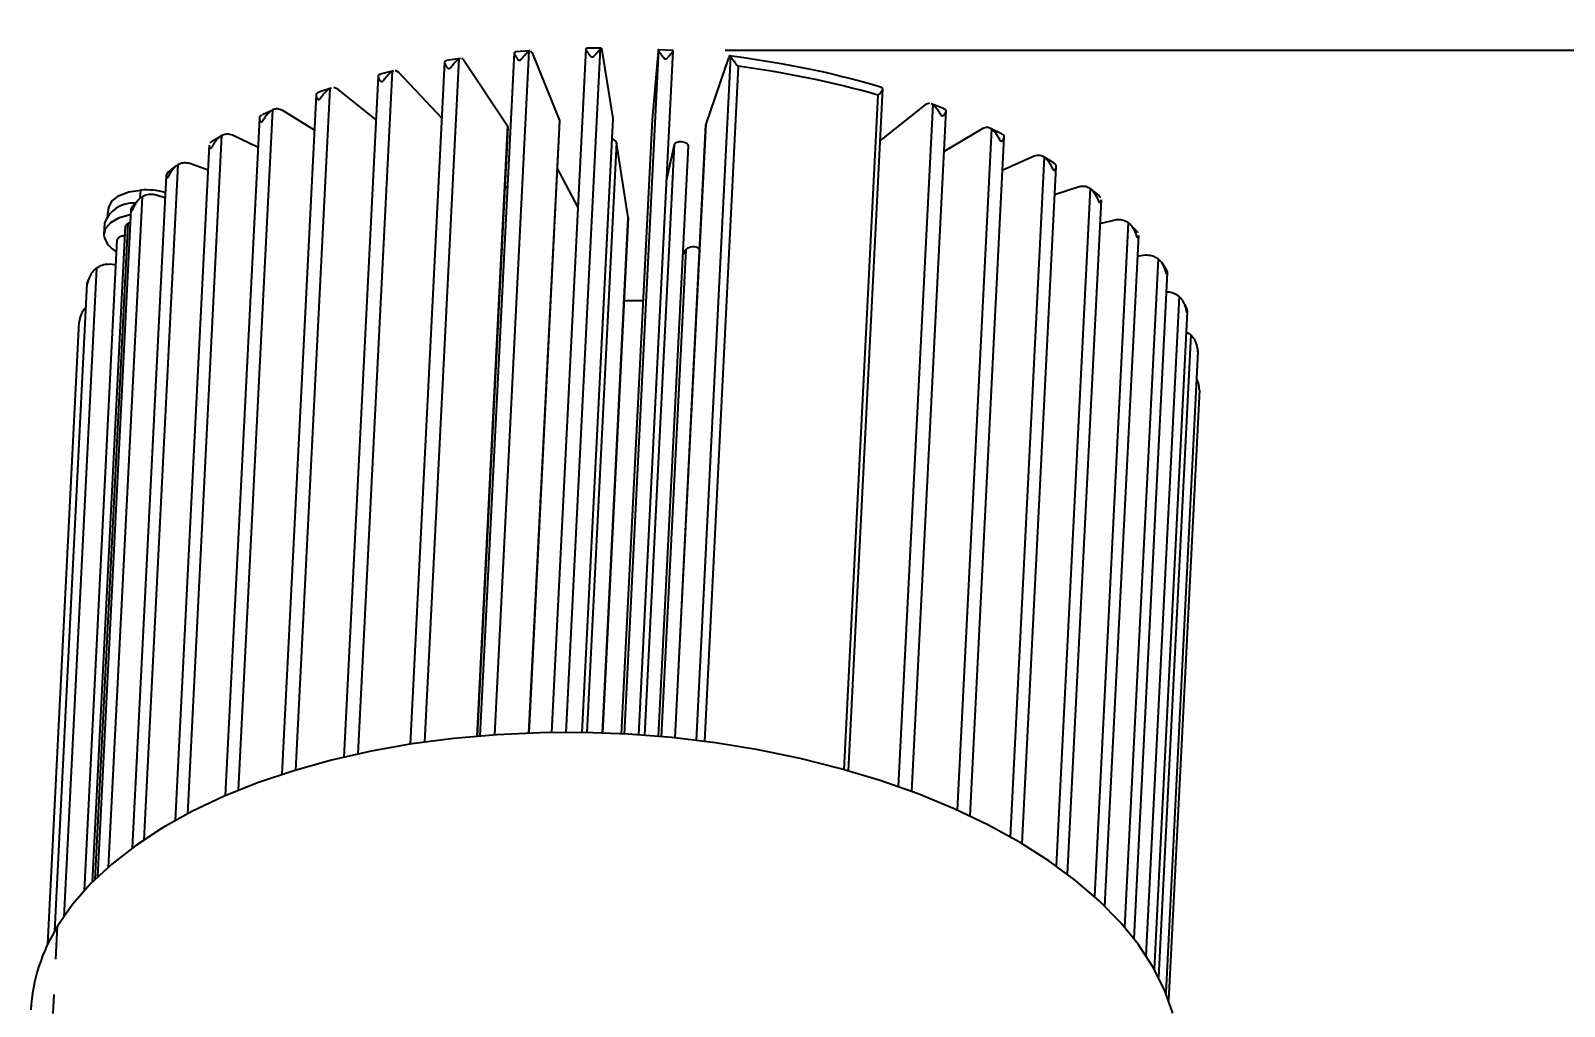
# Model space of a CAD drawing. Header units: millimetres. Extents: x 14 to 828, y 15 to 581.
# Drawn here: x 341.33 to 370.71, y 508.68 to 527.36 of the extents above; entities that cross this region are included whole.
import ezdxf

# ---------------------------------------------------------------- set-up
doc = ezdxf.new("R2010")
doc.units = ezdxf.units.MM
doc.header["$LTSCALE"] = 0.2
doc.layers.get('Defpoints').update_dxf_attribs({"color": 5})
doc.layers.add('1_シンボル', color=2, linetype='Continuous')
doc.layers.add('1_寸法', color=7, linetype='Continuous')
doc.styles.add('Dim', font='simplex.shx', dxfattribs={"width": 0.8, "bigfont": 'extfont2.shx'})
doc.dimstyles.new('1-1', dxfattribs={"dimtxt": 3, "dimasz": 0.75, "dimexe": 0, "dimexo": 1, "dimgap": 0.5, "dimtad": 1, "dimdec": 0, "dimtxsty": 'Dim', "dimblk": 'DOT', "dimcen": 2.5, "dimadec": 0, "dimazin": 0, "dimtfac": 1, "dimtdec": 0, "dimtix": 1, "dimtmove": 2, "dimatfit": 3, "dimldrblk": '引出', "dimfxl": 1, "dimlwd": -1, "dimlwe": -1, "dimarcsym": 0})

# ---------------------------------------------------------------- blocks, each defined once
blk = doc.blocks.new('_Dot')
at = {"color": 0, "linetype": 'ByBlock', "lineweight": -2}
blk.add_line((-0.5, 0), (-1, 0), dxfattribs=at)
at = {"color": 0, "linetype": 'ByBlock', "const_width": 0.5}
blk.add_lwpolyline([(-0.25, 0, 1), (0.25, 0, 1)], format="xyb", close=True, dxfattribs=at)
blk = doc.blocks.new('*D10')
at = {"layer": '1_寸法', "color": 0, "transparency": 16777216}
for p, q in [((354.64, 526.986), (382.632, 526.986)), ((382.632, 526.236), (382.632, 496.898)), ((366.579, 496.148), (382.632, 496.148))]:
    blk.add_line(p, q, dxfattribs=at)
at = {"layer": 'Defpoints', "color": 0, "transparency": 16777216}
for p in [(353.64, 526.986), (365.579, 496.148), (382.632, 496.148)]:
    blk.add_point(p, dxfattribs=at)
at = {"layer": '1_寸法', "color": 0, "transparency": 16777216, "xscale": 0.75, "yscale": 0.75, "zscale": 0.75}
for p, rotation in [((382.632, 526.986), 90), ((382.632, 496.148), 270)]:
    blk.add_blockref('_Dot', p, dxfattribs=dict(at, rotation=rotation))
at = {"layer": '1_寸法', "color": 0, "transparency": 16777216, "insert": (380.632, 511.567), "char_height": 3, "attachment_point": 5, "rotation": 90, "style": 'Dim'}
blk.add_mtext('118', dxfattribs=at)
blk = doc.blocks.new('引出')
at = {"color": 0, "linetype": 'ByBlock', "lineweight": -2}
for p, q in [((-3.864, 1.035), (0, 0)), ((0, 0), (-1, 0))]:
    blk.add_line(p, q, dxfattribs=at)

msp = doc.modelspace()

# ---------------------------------------------------------------- linework, layer by layer
at = {"layer": '1_シンボル', "color": 7}
for points in [[(352.264, 527.028), (352.277, 526.988), (352.484, 525.679), (352.484, 525.671), (351.893, 513.924)], [(351.981, 527.03), (352.263, 527.032)], [(348.612, 513.702), (349.269, 526.761)], [(349.538, 526.824), (348.88, 513.741)], [(349.564, 526.829), (349.538, 526.824), (349.53, 526.818), (349.522, 526.811), (349.513, 526.803), (349.504, 526.795), (349.495, 526.786), (349.484, 526.775), (349.473, 526.764), (349.462, 526.752), (349.45, 526.739), (349.437, 526.725), (349.425, 526.711), (349.413, 526.696), (349.401, 526.681), (349.388, 526.666), (349.375, 526.65), (349.359, 526.635), (349.34, 526.633), (349.328, 526.643), (349.318, 526.655), (349.309, 526.667), (349.302, 526.679), (349.295, 526.691), (349.288, 526.702), (349.283, 526.713), (349.278, 526.723), (349.274, 526.733), (349.271, 526.742), (349.269, 526.751), (349.269, 526.759), (349.27, 526.766), (349.273, 526.772), (349.276, 526.778), (349.28, 526.784), (349.304, 526.79)], [(349.299, 526.795), (349.567, 526.836)], [(349.585, 526.834), (349.634, 526.796), (350.467, 525.537), (350.475, 525.51), (349.888, 513.854)], [(349.944, 513.859), (350.602, 526.935)], [(350.876, 526.971), (350.217, 513.879)], [(350.894, 526.975), (350.876, 526.971), (350.869, 526.965), (350.863, 526.958), (350.856, 526.951), (350.848, 526.943), (350.84, 526.935), (350.831, 526.925), (350.821, 526.914), (350.81, 526.903), (350.799, 526.891), (350.787, 526.878), (350.775, 526.864), (350.763, 526.85), (350.751, 526.836), (350.739, 526.821), (350.725, 526.807), (350.71, 526.793), (350.69, 526.791), (350.676, 526.803), (350.666, 526.816), (350.657, 526.829), (350.648, 526.841), (350.64, 526.853), (350.632, 526.865), (350.625, 526.876), (350.619, 526.887), (350.614, 526.898), (350.609, 526.907), (350.606, 526.916), (350.604, 526.924), (350.603, 526.931), (350.604, 526.938), (350.605, 526.944), (350.607, 526.95), (350.625, 526.955)], [(350.621, 526.96), (350.898, 526.982)], [(350.907, 526.978), (350.938, 526.939), (351.462, 525.644), (351.465, 525.626), (350.876, 513.913)], [(351.316, 513.924), (351.975, 527.013)], [(351.591, 513.926), (352.25, 527.022), (352.245, 527.016), (352.24, 527.009), (352.235, 527.003), (352.229, 526.995), (352.223, 526.987), (352.215, 526.978), (352.206, 526.968), (352.196, 526.957), (352.186, 526.945), (352.175, 526.933), (352.163, 526.92), (352.152, 526.907), (352.14, 526.893), (352.128, 526.88), (352.115, 526.866), (352.099, 526.853), (352.079, 526.853), (352.065, 526.866), (352.054, 526.879), (352.044, 526.893), (352.034, 526.906), (352.025, 526.919), (352.017, 526.932), (352.009, 526.944), (352.001, 526.955), (351.994, 526.966), (351.988, 526.976), (351.984, 526.985), (351.98, 526.994), (351.978, 527.001), (351.977, 527.008), (351.976, 527.014), (351.976, 527.02), (351.985, 527.025)], [(352.259, 527.026), (352.25, 527.022)], [(353.635, 526.981), (353.637, 526.976), (353.634, 526.97), (353.631, 526.964), (353.628, 526.957), (353.624, 526.95), (353.618, 526.942), (353.612, 526.933), (353.604, 526.924), (353.596, 526.914), (353.586, 526.903), (353.576, 526.891), (353.566, 526.879), (353.555, 526.866), (353.544, 526.853), (353.532, 526.84), (353.519, 526.827), (353.504, 526.816), (353.483, 526.817), (353.469, 526.831), (353.458, 526.845), (353.447, 526.86), (353.437, 526.874), (353.427, 526.887), (353.418, 526.9), (353.409, 526.913), (353.4, 526.925), (353.392, 526.937), (353.385, 526.947), (353.379, 526.957), (353.374, 526.966), (353.37, 526.973), (353.367, 526.98), (353.364, 526.987), (353.362, 526.993), (353.362, 526.997), (353.361, 527.001), (353.36, 527.002), (353.36, 526.998), (353.359, 526.991), (353.357, 526.982), (353.356, 526.971), (353.355, 526.96), (353.24, 525.659), (352.649, 513.899)], [(353.362, 526.993), (352.703, 513.896)], [(353.636, 526.974), (352.978, 513.879)], [(353.357, 527.004), (353.64, 526.986)], [(354.742, 526.87), (354.083, 513.775)], [(354.711, 526.884), (354.913, 526.858), (355.114, 526.83), (355.315, 526.8), (355.514, 526.768), (355.713, 526.734), (355.911, 526.697), (356.107, 526.659), (356.303, 526.619), (356.497, 526.577), (356.69, 526.533), (356.882, 526.487), (357.073, 526.439), (357.261, 526.388), (357.448, 526.336), (357.634, 526.283)], [(347.341, 513.455), (347.996, 526.492)], [(348.26, 526.585), (347.602, 513.515)], [(348.288, 526.59), (348.26, 526.585), (348.25, 526.577), (348.24, 526.57), (348.23, 526.561), (348.22, 526.553), (348.209, 526.543), (348.198, 526.532), (348.186, 526.52), (348.174, 526.507), (348.161, 526.493), (348.149, 526.479), (348.136, 526.464), (348.124, 526.448), (348.112, 526.432), (348.099, 526.416), (348.086, 526.4), (348.071, 526.384), (348.053, 526.38), (348.042, 526.389), (348.033, 526.401), (348.025, 526.412), (348.019, 526.423), (348.013, 526.435), (348.008, 526.445), (348.004, 526.456), (348, 526.466), (347.997, 526.475), (347.996, 526.484), (347.996, 526.492), (347.997, 526.5), (348.001, 526.507), (348.005, 526.514), (348.01, 526.52), (348.016, 526.526), (348.043, 526.532)], [(348.038, 526.537), (348.291, 526.597)], [(349.214, 525.682), (348.387, 526.562), (348.322, 526.597)], [(354.89, 526.679), (354.239, 513.755)], [(347.063, 526.255), (346.406, 513.205)], [(347.089, 526.261), (347.063, 526.255), (347.052, 526.247), (347.04, 526.239), (347.029, 526.23), (347.018, 526.221), (347.006, 526.211), (346.993, 526.199), (346.981, 526.186), (346.968, 526.173), (346.955, 526.158), (346.943, 526.143), (346.93, 526.127), (346.918, 526.11), (346.906, 526.094), (346.894, 526.077), (346.881, 526.059), (346.867, 526.043), (346.851, 526.037), (346.84, 526.046), (346.833, 526.057), (346.826, 526.067), (346.821, 526.078), (346.817, 526.089), (346.813, 526.099), (346.81, 526.109), (346.808, 526.119), (346.807, 526.128), (346.807, 526.137), (346.809, 526.145), (346.812, 526.153), (346.817, 526.16), (346.823, 526.167), (346.83, 526.174), (346.837, 526.18), (346.861, 526.186)], [(346.856, 526.189), (347.091, 526.268)], [(347.954, 525.654), (347.22, 526.242), (347.139, 526.272)], [(357.649, 526.248), (356.992, 513.194)], [(346.773, 525.454), (346.152, 525.84), (346.129, 525.848), (346.107, 525.855), (346.085, 525.86), (346.064, 525.864), (346.043, 525.864), (346.024, 525.861), (346.005, 525.856), (345.986, 525.85), (345.967, 525.843), (345.955, 525.834), (345.942, 525.825), (345.93, 525.816), (345.917, 525.805), (345.905, 525.794), (345.892, 525.782), (345.879, 525.768), (345.866, 525.754), (345.853, 525.738), (345.84, 525.722), (345.828, 525.705), (345.816, 525.688), (345.805, 525.671), (345.793, 525.653), (345.781, 525.635), (345.768, 525.617), (345.753, 525.611), (345.744, 525.619), (345.738, 525.629), (345.733, 525.639), (345.729, 525.649), (345.726, 525.66), (345.723, 525.67), (345.722, 525.679), (345.721, 525.689), (345.722, 525.698), (345.724, 525.707), (345.727, 525.715), (345.732, 525.723), (345.739, 525.731), (345.746, 525.738), (345.755, 525.745), (345.764, 525.752)], [(346.153, 513.125), (346.807, 526.132)], [(357.561, 526.13), (356.911, 513.217)], [(358.552, 525.973), (358.474, 525.947), (357.599, 525.254)], [(358.613, 525.953), (357.955, 512.888)], [(358.583, 525.969), (358.823, 525.879)], [(358.817, 525.874), (358.844, 525.866), (358.849, 525.859), (358.854, 525.852), (358.858, 525.845), (358.861, 525.838), (358.862, 525.83), (358.862, 525.821), (358.861, 525.813), (358.858, 525.804), (358.854, 525.794), (358.849, 525.784), (358.843, 525.774), (358.836, 525.764), (358.829, 525.753), (358.821, 525.742), (358.811, 525.733), (358.799, 525.725), (358.782, 525.731), (358.769, 525.749), (358.758, 525.767), (358.747, 525.784), (358.737, 525.801), (358.726, 525.818), (358.715, 525.835), (358.704, 525.85), (358.693, 525.866), (358.682, 525.88), (358.671, 525.894), (358.66, 525.906), (358.65, 525.918), (358.64, 525.928), (358.631, 525.937), (358.622, 525.945), (358.613, 525.953), (358.585, 525.963)], [(345.069, 512.718), (345.722, 525.688)], [(345.967, 525.843), (345.312, 512.82)], [(345.773, 525.756), (345.986, 525.852)], [(351.462, 525.644), (350.872, 513.913)], [(352.484, 525.679), (351.893, 513.924)], [(354.267, 525.57), (353.675, 513.82)], [(358.862, 525.827), (358.207, 512.797)], [(344.992, 525.354), (344.339, 512.37)], [(345.694, 525.124), (345.201, 525.363), (345.176, 525.369), (345.15, 525.375), (345.126, 525.379), (345.101, 525.381), (345.078, 525.38), (345.056, 525.376), (345.034, 525.369), (345.013, 525.362), (344.992, 525.354), (344.982, 525.346), (344.972, 525.339), (344.961, 525.331), (344.951, 525.323), (344.941, 525.315), (344.931, 525.306), (344.921, 525.297), (344.91, 525.286), (344.9, 525.275), (344.89, 525.264), (344.881, 525.252), (344.871, 525.239), (344.862, 525.226), (344.852, 525.213), (344.843, 525.199), (344.835, 525.185), (344.826, 525.171), (344.818, 525.157), (344.81, 525.143), (344.801, 525.129), (344.792, 525.114), (344.782, 525.107), (344.775, 525.111), (344.77, 525.117), (344.767, 525.125), (344.764, 525.133), (344.761, 525.14), (344.759, 525.148), (344.758, 525.156), (344.759, 525.163), (344.761, 525.17)], [(344.806, 525.243), (344.994, 525.355)], [(350.467, 525.537), (349.879, 513.853)], [(359.928, 525.388), (359.949, 525.381), (359.956, 525.373), (359.962, 525.366), (359.968, 525.358), (359.973, 525.35), (359.976, 525.342), (359.978, 525.334), (359.978, 525.325), (359.976, 525.316), (359.974, 525.307), (359.97, 525.297), (359.966, 525.287), (359.961, 525.277), (359.955, 525.267), (359.948, 525.256), (359.939, 525.247), (359.928, 525.24), (359.913, 525.247), (359.901, 525.266), (359.891, 525.284), (359.881, 525.303), (359.87, 525.321), (359.86, 525.338), (359.849, 525.356), (359.838, 525.372), (359.827, 525.388), (359.815, 525.404), (359.804, 525.418), (359.793, 525.431), (359.782, 525.444), (359.771, 525.454), (359.76, 525.464), (359.75, 525.474), (359.739, 525.483), (359.723, 525.491), (359.707, 525.498), (359.69, 525.504), (359.673, 525.507), (359.654, 525.508), (359.635, 525.506), (359.614, 525.501), (359.594, 525.495), (359.573, 525.489), (358.823, 525.043)], [(359.739, 525.483), (359.083, 512.439)], [(359.977, 525.325), (359.323, 512.328)], [(359.714, 525.497), (359.934, 525.391)], [(344.108, 512.244), (344.759, 525.169)], [(344.776, 525.217), (344.815, 525.248)], [(352.556, 525.222), (351.988, 513.922)], [(353.364, 513.849), (353.933, 525.154), (353.928, 525.176), (353.903, 525.203), (353.862, 525.222), (353.811, 525.233), (353.757, 525.232), (353.71, 525.221), (353.675, 525.201), (353.659, 525.174), (353.09, 513.871)], [(353.659, 525.174), (353.511, 524.481)], [(360.935, 524.827), (360.944, 524.819), (360.952, 524.811), (360.959, 524.802), (360.965, 524.794), (360.97, 524.786), (360.974, 524.777), (360.975, 524.768), (360.976, 524.759), (360.975, 524.749), (360.973, 524.74), (360.97, 524.73), (360.966, 524.72), (360.961, 524.71), (360.956, 524.7), (360.949, 524.691), (360.939, 524.685), (360.926, 524.693), (360.915, 524.712), (360.905, 524.732), (360.896, 524.751), (360.886, 524.77), (360.876, 524.788), (360.866, 524.806), (360.855, 524.823), (360.844, 524.84), (360.832, 524.856), (360.821, 524.872), (360.809, 524.886), (360.797, 524.899), (360.785, 524.911), (360.774, 524.921), (360.762, 524.932), (360.75, 524.941), (360.732, 524.951), (360.713, 524.96), (360.694, 524.967), (360.674, 524.972), (360.653, 524.974), (360.63, 524.973), (360.607, 524.97), (360.583, 524.966), (360.559, 524.961), (359.945, 524.686)], [(344.154, 524.796), (343.504, 511.871)], [(344.734, 524.688), (344.384, 524.82), (344.356, 524.824), (344.328, 524.828), (344.301, 524.831), (344.274, 524.831), (344.249, 524.828), (344.224, 524.823), (344.201, 524.815), (344.177, 524.806), (344.154, 524.796), (344.083, 524.739), (343.999, 524.624), (343.965, 524.558), (343.957, 524.544), (343.954, 524.539), (343.951, 524.537), (343.949, 524.536), (343.946, 524.536), (343.942, 524.541), (343.939, 524.547), (343.936, 524.559), (343.934, 524.589), (343.961, 524.644), (343.979, 524.658)], [(343.97, 524.654), (344.13, 524.781)], [(351.822, 523.978), (351.42, 524.734)], [(360.75, 524.941), (360.096, 511.929)], [(360.975, 524.754), (360.323, 511.797)], [(360.736, 524.95), (360.932, 524.829)], [(343.287, 511.718), (343.934, 524.583)], [(350.472, 524.342), (350.419, 524.398)], [(342.807, 523.825), (342.83, 523.969), (342.833, 523.985), (342.898, 524.104), (343.03, 524.204), (343.217, 524.275), (343.44, 524.31)], [(343.468, 524.18), (342.822, 511.346)], [(343.913, 524.163), (343.714, 524.219), (343.684, 524.222), (343.654, 524.224), (343.625, 524.225), (343.596, 524.223), (343.569, 524.219), (343.543, 524.211), (343.517, 524.202), (343.492, 524.192), (343.468, 524.18), (343.454, 524.17), (343.441, 524.16), (343.428, 524.149), (343.415, 524.138), (343.402, 524.126), (343.39, 524.113), (343.378, 524.099), (343.366, 524.084), (343.355, 524.069), (343.344, 524.053), (343.334, 524.036), (343.325, 524.019), (343.315, 524.002), (343.307, 523.984), (343.299, 523.966), (343.291, 523.948), (343.283, 523.93), (343.275, 523.913), (343.268, 523.907), (343.264, 523.913), (343.263, 523.92), (343.262, 523.929), (343.262, 523.938), (343.263, 523.946), (343.264, 523.955), (343.267, 523.964), (343.271, 523.972), (343.277, 523.981), (343.282, 523.989), (343.289, 523.997), (343.295, 524.006)], [(343.281, 523.994), (343.393, 524.117)], [(343.396, 524.12), (343.41, 524.135)], [(361.833, 524.123), (361.834, 524.116), (361.835, 524.109), (361.835, 524.102), (361.833, 524.095), (361.83, 524.088), (361.826, 524.081), (361.822, 524.074), (361.816, 524.069), (361.808, 524.071), (361.8, 524.084), (361.793, 524.099), (361.787, 524.114), (361.78, 524.129), (361.774, 524.144), (361.767, 524.158), (361.76, 524.172), (361.752, 524.186), (361.745, 524.2), (361.737, 524.214), (361.729, 524.227), (361.72, 524.24), (361.712, 524.252), (361.703, 524.264), (361.694, 524.276), (361.685, 524.287), (361.676, 524.297), (361.667, 524.306), (361.657, 524.315), (361.648, 524.323), (361.639, 524.331), (361.629, 524.339), (361.609, 524.35), (361.588, 524.36), (361.566, 524.369), (361.544, 524.376), (361.52, 524.38), (361.495, 524.381), (361.469, 524.38), (361.443, 524.377), (361.416, 524.374), (360.948, 524.218)], [(361.629, 524.339), (360.977, 511.371)], [(361.838, 524.123), (361.189, 511.215)], [(361.634, 524.336), (361.801, 524.202)], [(361.786, 524.214), (361.828, 524.169)], [(342.619, 511.159), (343.262, 523.937)], [(342.521, 511.062), (343.153, 523.618)], [(342.569, 511.111), (343.201, 523.67)], [(343.249, 523.691), (343.201, 523.67), (343.195, 523.667), (343.189, 523.663), (343.183, 523.659), (343.178, 523.655), (343.173, 523.651), (343.168, 523.647), (343.164, 523.642), (343.161, 523.638), (343.158, 523.634), (343.155, 523.629), (343.153, 523.625), (343.153, 523.622), (343.154, 523.618)], [(352.783, 523.786), (352.286, 513.914)], [(362.36, 523.686), (361.711, 510.785)], [(362.551, 523.443), (362.553, 523.436), (362.553, 523.429), (362.551, 523.422), (362.549, 523.416), (362.545, 523.41), (362.541, 523.405), (362.536, 523.402), (362.53, 523.411), (362.524, 523.425), (362.519, 523.44), (362.514, 523.454), (362.508, 523.468), (362.503, 523.482), (362.497, 523.496), (362.491, 523.51), (362.485, 523.524), (362.478, 523.537), (362.471, 523.55), (362.464, 523.563), (362.456, 523.576), (362.449, 523.589), (362.441, 523.601), (362.433, 523.612), (362.424, 523.623), (362.415, 523.633), (362.407, 523.643), (362.397, 523.652), (362.388, 523.661), (362.379, 523.67), (362.37, 523.678), (362.36, 523.686), (362.338, 523.699), (362.315, 523.711), (362.292, 523.721), (362.268, 523.73), (362.242, 523.735), (362.215, 523.738), (362.187, 523.739), (362.158, 523.739), (362.129, 523.738), (361.815, 523.663)], [(362.391, 523.66), (362.528, 523.514)], [(362.518, 523.521), (362.522, 523.518), (362.525, 523.515), (362.529, 523.512), (362.531, 523.509), (362.534, 523.506), (362.536, 523.503), (362.537, 523.5), (362.537, 523.497), (362.538, 523.495)], [(342.367, 510.899), (342.993, 523.357)], [(362.553, 523.442), (361.907, 510.601)], [(353.883, 523.168), (353.828, 523.079)], [(362.931, 522.994), (362.287, 510.197)], [(363.084, 522.79), (363.088, 522.781), (363.093, 522.772), (363.097, 522.764), (363.1, 522.755), (363.103, 522.746), (363.105, 522.738), (363.107, 522.729), (363.107, 522.72), (363.106, 522.712), (363.104, 522.705), (363.101, 522.699), (363.096, 522.7), (363.09, 522.716), (363.084, 522.734), (363.079, 522.752), (363.074, 522.77), (363.067, 522.788), (363.061, 522.806), (363.054, 522.823), (363.046, 522.841), (363.038, 522.858), (363.029, 522.874), (363.02, 522.89), (363.011, 522.906), (363, 522.921), (362.99, 522.934), (362.979, 522.948), (362.967, 522.96), (362.955, 522.971), (362.943, 522.983), (362.931, 522.994), (362.908, 523.008), (362.884, 523.022), (362.859, 523.034), (362.833, 523.044), (362.806, 523.052), (362.777, 523.057), (362.747, 523.06), (362.717, 523.062), (362.686, 523.063), (362.533, 523.039)], [(362.994, 522.929), (363.086, 522.791)], [(342.593, 522.816), (341.968, 510.398)], [(342.969, 522.875), (342.861, 522.889), (342.828, 522.888), (342.796, 522.886), (342.764, 522.882), (342.733, 522.876), (342.703, 522.868), (342.675, 522.857), (342.647, 522.844), (342.62, 522.83), (342.593, 522.816), (342.582, 522.806), (342.572, 522.797), (342.561, 522.787), (342.55, 522.778), (342.54, 522.767), (342.53, 522.757), (342.521, 522.746), (342.512, 522.734), (342.503, 522.722), (342.495, 522.71), (342.487, 522.697), (342.479, 522.683), (342.472, 522.67), (342.466, 522.656), (342.459, 522.642), (342.454, 522.627), (342.448, 522.613), (342.443, 522.598), (342.438, 522.584), (342.434, 522.569), (342.43, 522.554), (342.426, 522.539), (342.422, 522.525), (342.42, 522.517), (342.419, 522.519), (342.42, 522.524), (342.42, 522.53), (342.422, 522.537), (342.425, 522.543)], [(363.106, 522.723), (362.465, 509.979)], [(341.795, 510.123), (342.419, 522.52)], [(342.425, 522.543), (342.442, 522.594)], [(363.476, 522.023), (363.48, 522.015), (363.485, 522.007), (363.488, 521.999), (363.489, 521.991), (363.49, 521.984), (363.49, 521.977), (363.489, 521.971), (363.487, 521.966), (363.485, 521.968), (363.481, 521.981), (363.478, 521.997), (363.475, 522.014), (363.471, 522.03), (363.467, 522.046), (363.462, 522.061), (363.457, 522.077), (363.452, 522.092), (363.446, 522.108), (363.44, 522.123), (363.433, 522.138), (363.426, 522.153), (363.419, 522.167), (363.411, 522.181), (363.402, 522.194), (363.394, 522.207), (363.384, 522.219), (363.374, 522.231), (363.364, 522.242), (363.354, 522.253), (363.343, 522.263), (363.333, 522.273), (363.308, 522.289), (363.283, 522.305), (363.257, 522.319), (363.23, 522.331), (363.202, 522.341), (363.172, 522.348), (363.141, 522.353), (363.11, 522.357), (363.078, 522.36)], [(342.396, 522.065), (342.384, 522.054), (342.373, 522.042), (342.361, 522.03), (342.35, 522.017), (342.34, 522.004), (342.331, 521.99), (342.322, 521.975), (342.314, 521.96), (342.307, 521.944), (342.3, 521.928), (342.294, 521.912), (342.288, 521.895), (342.283, 521.878), (342.279, 521.862), (342.274, 521.845), (342.271, 521.828), (342.268, 521.811), (342.265, 521.794), (342.263, 521.781)], [(363.333, 522.273), (362.698, 509.654)], [(363.441, 522.118), (363.448, 522.102)], [(363.452, 522.093), (363.479, 522.024)], [(341.664, 509.875), (342.263, 521.781)], [(363.489, 521.978), (362.856, 509.394)], [(363.557, 521.538), (362.938, 509.24)], [(363.693, 521.234), (363.694, 521.227), (363.695, 521.222), (363.695, 521.219), (363.694, 521.225), (363.692, 521.238), (363.69, 521.253), (363.689, 521.267), (363.686, 521.281), (363.684, 521.295), (363.681, 521.309), (363.678, 521.323), (363.674, 521.337), (363.67, 521.35), (363.666, 521.364), (363.661, 521.377), (363.656, 521.391), (363.651, 521.404), (363.645, 521.417), (363.639, 521.43), (363.632, 521.442), (363.625, 521.454), (363.618, 521.466), (363.61, 521.477), (363.602, 521.488), (363.593, 521.498), (363.585, 521.508), (363.576, 521.518), (363.566, 521.528), (363.557, 521.538), (363.47, 521.591)], [(363.695, 521.221), (363.077, 508.939)], [(363.721, 520.476), (363.721, 520.486), (363.72, 520.498), (363.72, 520.511), (363.719, 520.523), (363.718, 520.535), (363.716, 520.547), (363.715, 520.56), (363.713, 520.572), (363.711, 520.584), (363.708, 520.596), (363.705, 520.608), (363.702, 520.619), (363.698, 520.631), (363.693, 520.642), (363.689, 520.654), (363.684, 520.665), (363.679, 520.676), (363.674, 520.687), (363.669, 520.698)], [(363.721, 520.476), (363.133, 508.795)], [(341.82, 509.583), (341.852, 510.218)], [(341.768, 508.548), (341.786, 508.906)]]:
    msp.add_lwpolyline(points, dxfattribs=at)
for points in [[(357.613, 526.282), (357.639, 526.275), (357.642, 526.268), (357.646, 526.262), (357.648, 526.256), (357.649, 526.249), (357.649, 526.241), (357.647, 526.233), (357.644, 526.225), (357.64, 526.216), (357.635, 526.207), (357.629, 526.197), (357.622, 526.187), (357.615, 526.176), (357.607, 526.165), (357.598, 526.155), (357.588, 526.144), (357.577, 526.134), (357.561, 526.13, 0.036852), (354.89, 526.679), (354.876, 526.687), (354.866, 526.697), (354.858, 526.708), (354.85, 526.719), (354.842, 526.73), (354.834, 526.741), (354.827, 526.751), (354.82, 526.762), (354.812, 526.771), (354.805, 526.781), (354.798, 526.791), (354.792, 526.8), (354.785, 526.808), (354.779, 526.817), (354.773, 526.825), (354.768, 526.832), (354.763, 526.839), (354.758, 526.845), (354.755, 526.851), (354.751, 526.856), (354.748, 526.861), (354.745, 526.865), (354.742, 526.87), (354.738, 526.875), (354.735, 526.878), (354.731, 526.881), (354.726, 526.88), (354.722, 526.877), (354.717, 526.87), (354.712, 526.862), (354.706, 526.851), (354.701, 526.84), (354.267, 525.57), (354.264, 525.56), (353.674, 513.82)], [(352.287, 513.914), (352.783, 523.778), (352.783, 523.786), (352.556, 525.222, 0.280244), (352.465, 525.288)], [(343.918, 524.26, 0.088893), (343.44, 524.31), (343.428, 524.146)], [(343.332, 524.062, 0.332623), (342.748, 523.675), (342.737, 523.464)], [(343.257, 523.84), (343.213, 523.832), (343.017, 523.771), (342.864, 523.681), (342.769, 523.571), (342.737, 523.449, 0.243511), (342.982, 523.131)], [(343.143, 523.431, 0.026784), (343.118, 523.433), (343.107, 523.432), (343.096, 523.43), (343.085, 523.428), (343.074, 523.425), (343.064, 523.421), (343.054, 523.417), (343.044, 523.412), (343.036, 523.407), (343.027, 523.402), (343.02, 523.397), (343.014, 523.391), (343.008, 523.385), (343.003, 523.38), (342.999, 523.374), (342.995, 523.368), (342.993, 523.362), (342.994, 523.357)], [(354.145, 523.183, 0.358346), (353.883, 523.168), (353.414, 513.845)], [(353.066, 522.188, 0.036811), (352.703, 522.183)], [(363.211, 508.551), (363.053, 508.997), (362.831, 509.437), (362.548, 509.87), (362.204, 510.291), (361.803, 510.7), (361.347, 511.093), (360.837, 511.468), (360.277, 511.824), (359.671, 512.157), (359.022, 512.466), (358.334, 512.75), (357.61, 513.005), (356.856, 513.232), (356.074, 513.429), (355.271, 513.594), (354.451, 513.727), (353.618, 513.826), (352.778, 513.892), (351.935, 513.923), (351.095, 513.92), (350.262, 513.882), (349.44, 513.811), (348.636, 513.706), (347.854, 513.567), (347.098, 513.396), (346.373, 513.194), (345.682, 512.962), (345.031, 512.701), (344.422, 512.413), (343.86, 512.1), (343.348, 511.762), (342.888, 511.403), (342.484, 511.025), (342.138, 510.629), (341.852, 510.218, 0.126909), (341.336, 508.616)]]:
    msp.add_lwpolyline(points, format="xyb", dxfattribs=at)

# ---------------------------------------------------------------- dimensions: what is measured, and where the dimension line sits
at = {"layer": '1_寸法'}
dim = msp.add_linear_dim(base=(382.632, 496.148), p1=(353.64, 526.986), p2=(365.579, 496.148), angle=90, text='118', dimstyle='1-1', dxfattribs=at)
dim.commit()
dim.dimension.update_dxf_attribs({"geometry": '*D10', "text_midpoint": (380.632, 511.567)})

doc.saveas('drawing.dxf')
